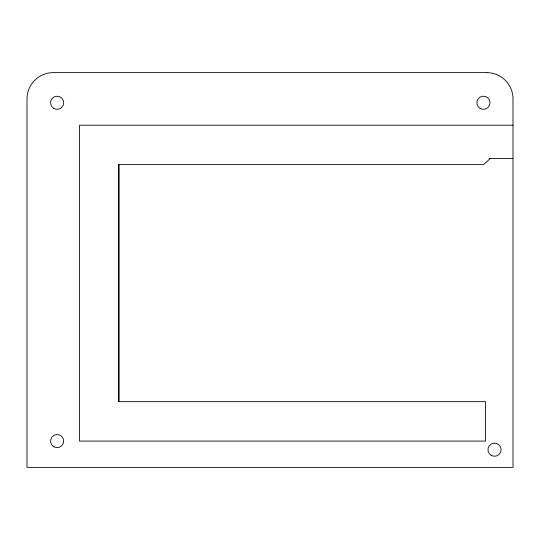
<?xml version="1.0" encoding="UTF-8"?>
<svg xmlns="http://www.w3.org/2000/svg" width="540" height="540" viewBox="0 0 540 540"><rect width="100%" height="100%" fill="white"/><g stroke="black" fill="none" stroke-linecap="round" stroke-linejoin="round"><path stroke-width="0.81" d="M490.34 158.531L483.428 164.626L118.996 164.626L118.996 401.659M513 125.199L79.569 125.199L79.569 441.086L485.534 441.086L485.534 401.659L118.733 401.659L118.733 164.417M489.179 158.531L513 158.531M486.716 72.63L53.285 72.63A26.285 26.285 0 0 0 27 98.915L27 467.37L513 467.37L513 98.915A26.285 26.285 0 0 0 486.716 72.63M53.852 108.452A6.568 6.568 0 0 0 63.706 102.762A6.568 6.568 0 0 0 53.852 97.072A6.568 6.568 0 0 0 53.852 108.452M53.852 446.776A6.568 6.568 0 0 0 63.706 441.086A6.568 6.568 0 0 0 53.852 435.395A6.568 6.568 0 0 0 53.852 446.776M480.141 108.452A6.568 6.568 0 0 0 490.003 102.762A6.568 6.568 0 0 0 480.141 97.072A6.568 6.568 0 0 0 480.141 108.452M491.231 455.375A6.568 6.568 0 0 0 501.093 449.685A6.568 6.568 0 0 0 491.231 443.995A6.568 6.568 0 0 0 491.231 455.375"/></g></svg>
